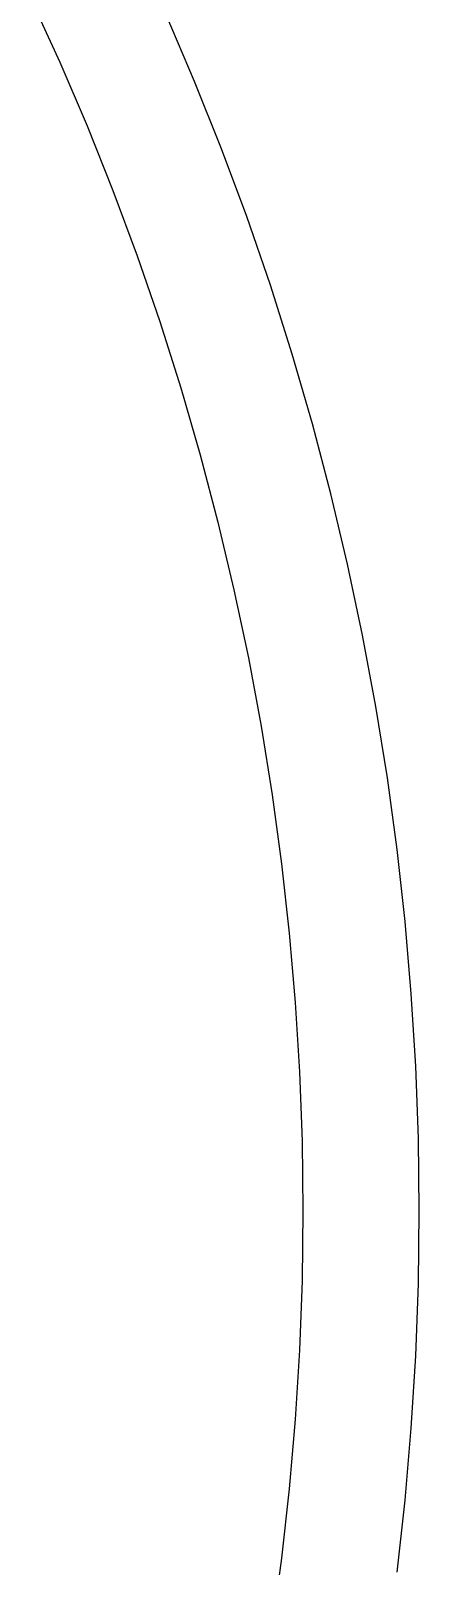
# Model space of a CAD drawing. Extents: x -16 to 86, y -16 to 86.
# Drawn here: x 79.02 to 85.7, y 28.9 to 55.27 of the extents above; entities that cross this region are included whole.
import ezdxf

# ---------------------------------------------------------------- set-up
doc = ezdxf.new("R2010")
doc.units = 0

msp = doc.modelspace()

# ---------------------------------------------------------------- linework, layer by layer
for p, q in [((79.0243, 55.8219), (79.522, 54.7352)), ((81.8407, 54.402), (81.3504, 55.5457)), ((79.522, 54.7352), (79.9929, 53.6367)), ((82.3027, 53.2467), (81.8407, 54.402)), ((79.9929, 53.6367), (80.4368, 52.5269)), ((82.7363, 52.0803), (82.3027, 53.2467)), ((80.4368, 52.5269), (80.8532, 51.4065)), ((83.1411, 50.9037), (82.7363, 52.0803)), ((80.8532, 51.4065), (81.242, 50.2763)), ((83.5169, 49.7174), (83.1411, 50.9037)), ((81.242, 50.2763), (81.603, 49.1369)), ((83.8634, 48.5223), (83.5169, 49.7174)), ((81.603, 49.1369), (81.9359, 47.9889)), ((84.1806, 47.3191), (83.8634, 48.5223)), ((81.9359, 47.9889), (82.2405, 46.8331)), ((84.4681, 46.1084), (84.1806, 47.3191)), ((82.2405, 46.8331), (82.5167, 45.6702)), ((84.7258, 44.8911), (84.4681, 46.1084)), ((82.5167, 45.6702), (82.7642, 44.5009)), ((84.9536, 43.6678), (84.7258, 44.8911)), ((82.7642, 44.5009), (82.983, 43.3258)), ((85.1512, 42.4392), (84.9536, 43.6678)), ((82.983, 43.3258), (83.1729, 42.1458)), ((85.3187, 41.2062), (85.1512, 42.4392)), ((83.1729, 42.1458), (83.3338, 40.9614)), ((85.4559, 39.9695), (85.3187, 41.2062)), ((83.3338, 40.9614), (83.4655, 39.7734)), ((85.5626, 38.7297), (85.4559, 39.9695)), ((83.4655, 39.7734), (83.568, 38.5826)), ((83.568, 38.5826), (83.6413, 37.3896)), ((85.6389, 37.4877), (85.5626, 38.7297)), ((85.6847, 36.2442), (85.6389, 37.4877)), ((83.6413, 37.3896), (83.6853, 36.1951)), ((83.6853, 36.1951), (83.7, 35)), ((85.7, 35), (85.6847, 36.2442)), ((83.7, 35), (83.6853, 33.8048)), ((85.6847, 33.7558), (85.7, 35)), ((83.6853, 33.8048), (83.6413, 32.6104)), ((85.6389, 32.5123), (85.6847, 33.7558)), ((83.6413, 32.6104), (83.568, 31.4174)), ((85.5626, 31.2703), (85.6389, 32.5123)), ((83.568, 31.4174), (83.4655, 30.2266)), ((85.4559, 30.0305), (85.5626, 31.2703)), ((83.4655, 30.2266), (83.3338, 29.0386)), ((85.3187, 28.7938), (85.4559, 30.0305)), ((83.3338, 29.0386), (83.1729, 27.8542))]:
    msp.add_line(p, q)

doc.saveas('drawing.dxf')
